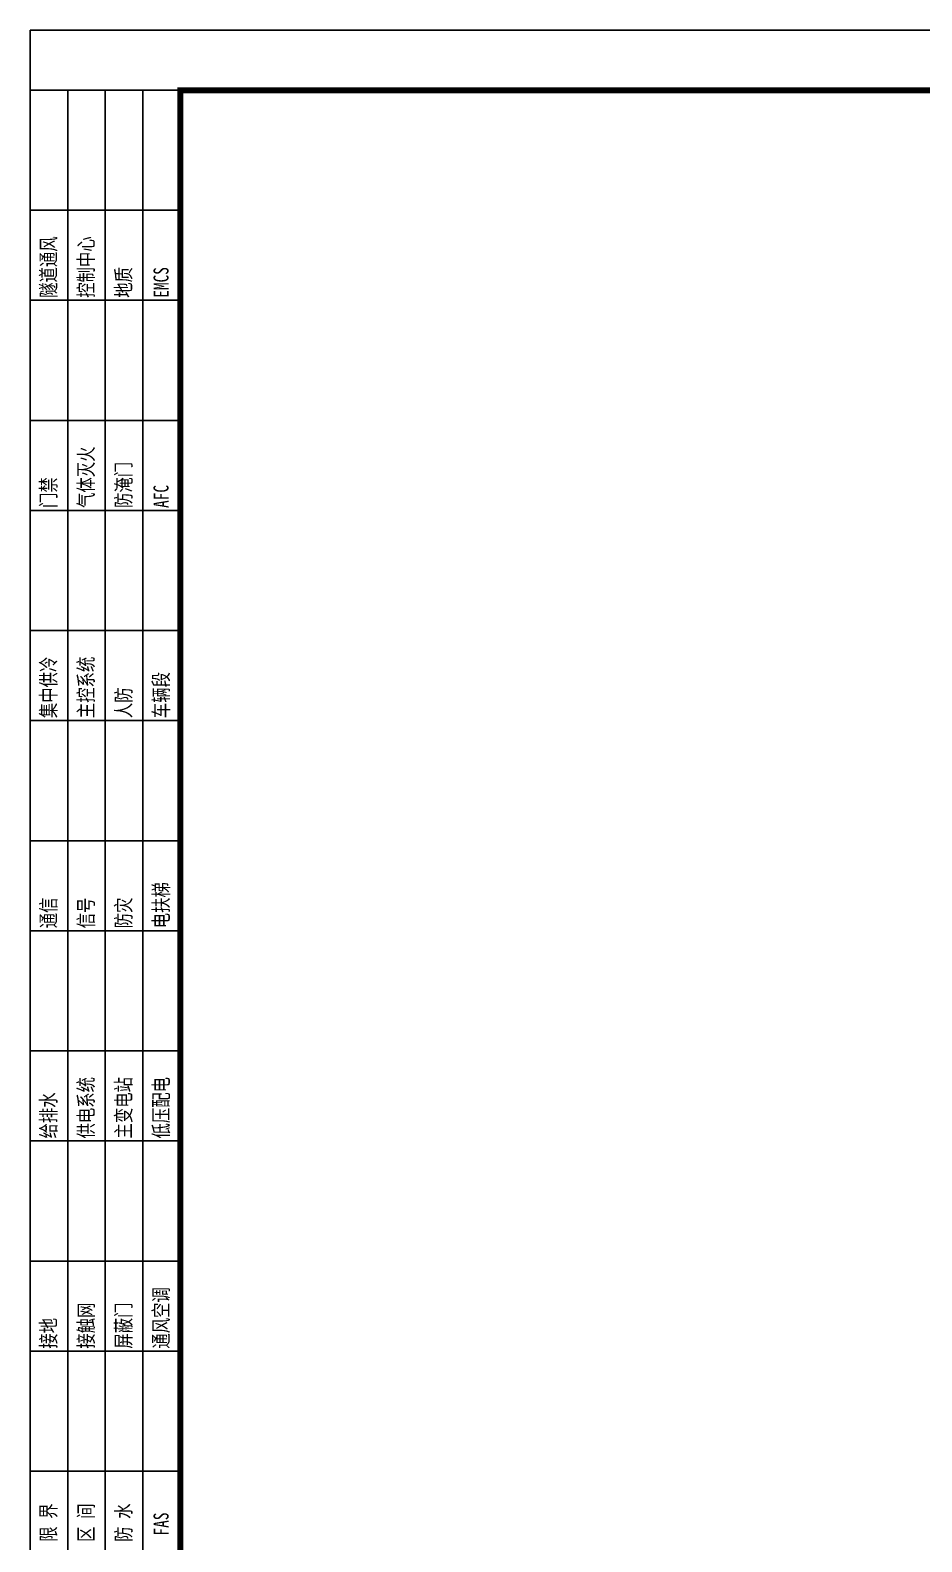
# Model space of a CAD drawing. Extents: x 4 to 13611208, y -605838 to 574722.
# Drawn here: x 13178590 to 13193440, y 422413 to 447585 of the extents above; entities that cross this region are included whole.
import ezdxf

# ---------------------------------------------------------------- set-up
doc = ezdxf.new("R2010")
doc.units = 0
doc.header["$LTSCALE"] = 1000
doc.header["$MEASUREMENT"] = 0
doc.layers.add('0标记', color=1, linetype='Continuous', plot=False)
doc.layers.add('图框', color=7, linetype='Continuous')
doc.styles.add('宋体1', font='', dxfattribs={"width": 0.8})
doc.styles.get('宋体1').set_extended_font_data('SimSun')

# ---------------------------------------------------------------- blocks, each defined once
blk = doc.blocks.new('hql')
at = {"color": 7}
for p, q in [((0, 41000), (2500, 41000)), ((625, 41000), (625, 13000)), ((1250, 41000), (1250, 13000)), ((1875, 41000), (1875, 13000)), ((0, 39000), (2500, 39000)), ((0, 37500), (2500, 37500)), ((0, 35500), (2500, 35500)), ((0, 34000), (2500, 34000)), ((0, 32000), (2500, 32000)), ((0, 30500), (2500, 30500)), ((0, 28500), (2500, 28500)), ((0, 27000), (2500, 27000)), ((0, 25000), (2500, 25000)), ((0, 23500), (2500, 23500)), ((0, 21500), (2500, 21500)), ((0, 20000), (2500, 20000)), ((0, 18000), (2500, 18000))]:
    blk.add_line(p, q, dxfattribs=at)
at = {"color": 7, "style": '宋体1', "width": 0.75}
for s, p in [('隧道通风', (429, 37542)), ('控制中心', (1054, 37542)), ('地质', (1679, 37542)), ('EMCS', (2304, 37542)), ('气体灭火', (1054, 34042)), ('防淹门', (1679, 34042)), ('门禁', (429, 34042)), ('AFC', (2304, 34042)), ('集中供冷', (429, 30542)), ('主控系统', (1054, 30542)), ('车辆段', (2304, 30542)), ('人防', (1679, 30542)), ('电扶梯', (2304, 27042)), ('通信', (429, 27042)), ('信号', (1054, 27042)), ('防灾', (1679, 27042)), ('供电系统', (1054, 23542)), ('主变电站', (1679, 23542)), ('低压配电', (2304, 23542)), ('给排水', (429, 23542)), ('通风空调', (2304, 20042)), ('接触网', (1054, 20042)), ('屏蔽门', (1679, 20042)), ('接地', (429, 20042)), ('限 界', (429, 16825)), ('区 间', (1054, 16825)), ('防 水', (1679, 16825)), ('FAS', (2304, 16930))]:
    blk.add_text(s, height=250, rotation=90, dxfattribs=at).set_placement(p)
blk = doc.blocks.new('图框框')
at = {"layer": '图框', "color": 1, "linetype": 'Continuous', "ltscale": 10}
blk.add_lwpolyline([(0, -42000), (59400, -42000), (59400, 0), (0, 0)], close=True, dxfattribs=at)

msp = doc.modelspace()

# ---------------------------------------------------------------- linework, layer by layer
at = {"layer": '图框', "color": 2}
msp.add_lwpolyline([(13178589.6, 405585), (13237989.6, 405585), (13237989.6, 447585), (13178589.6, 447585)], close=True, dxfattribs=at)
at = {"layer": '图框', "const_width": 100}
msp.add_lwpolyline([(13181089.6, 406585), (13236989.6, 406585), (13236989.6, 446585), (13181089.6, 446585)], close=True, dxfattribs=at)

# ---------------------------------------------------------------- block references
at = {"layer": '0标记'}
msp.add_blockref('图框框', (13178589.6, 447585), dxfattribs=at)
at = {"layer": '图框', "color": 1}
msp.add_blockref('hql', (13178589.6, 405587.5), dxfattribs=at)

doc.saveas('drawing.dxf')
